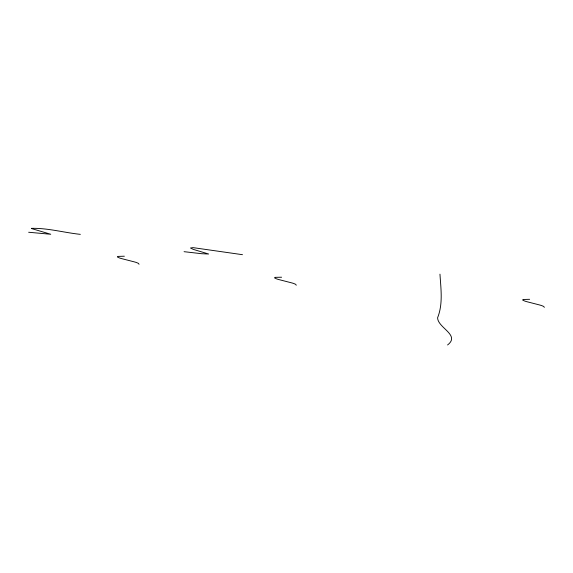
<?xml version="1.0" encoding="UTF-8"?>
<svg xmlns="http://www.w3.org/2000/svg" width="573" height="573" viewBox="0 0 573 573"><rect width="100%" height="100%" fill="white"/><g stroke="black" fill="none" stroke-linecap="round" stroke-linejoin="round"><path stroke-width="0.86" d="M139.038 264.296L138.494 263.387L136.381 262.491A25.52 1.733 9.1 0 0 134.146 261.84L121.147 258.495A43.09 2.929 9.1 0 1 119.306 257.886L117.415 256.991L117.666 256.496A25.713 1.748 9.1 0 1 118.618 256.382L124.37 256.21M296.241 285.239L295.697 284.33L293.584 283.434A25.52 1.733 9.1 0 0 291.342 282.79L278.342 279.438A43.09 2.929 9.1 0 1 276.501 278.836L274.61 277.934L274.861 277.439A25.713 1.748 9.1 0 1 275.814 277.332L281.608 277.217M544.307 307.386L543.763 306.469L541.65 305.581A25.52 1.733 9.1 0 0 539.408 304.929L526.408 301.584A43.09 2.929 9.1 0 1 524.567 300.975L522.676 300.08L522.927 299.586A25.713 1.748 9.1 0 1 523.88 299.471L529.631 299.299M447.57 344.967C460.649 334.976 437.693 327.906 437.607 317.743C443.137 303.941 440.866 288.677 439.964 274.159M28.65 232.251L50.732 234.264L31.837 228.641A14.01 0.953 9.1 0 1 31.372 228.355C47.48 227.896 64.183 232.659 80.342 234.35M184.069 251.683L201.624 253.71L208.622 254.011L193.359 249.405L190.458 248.009L193.029 247.629L242.494 254.691"/></g></svg>
